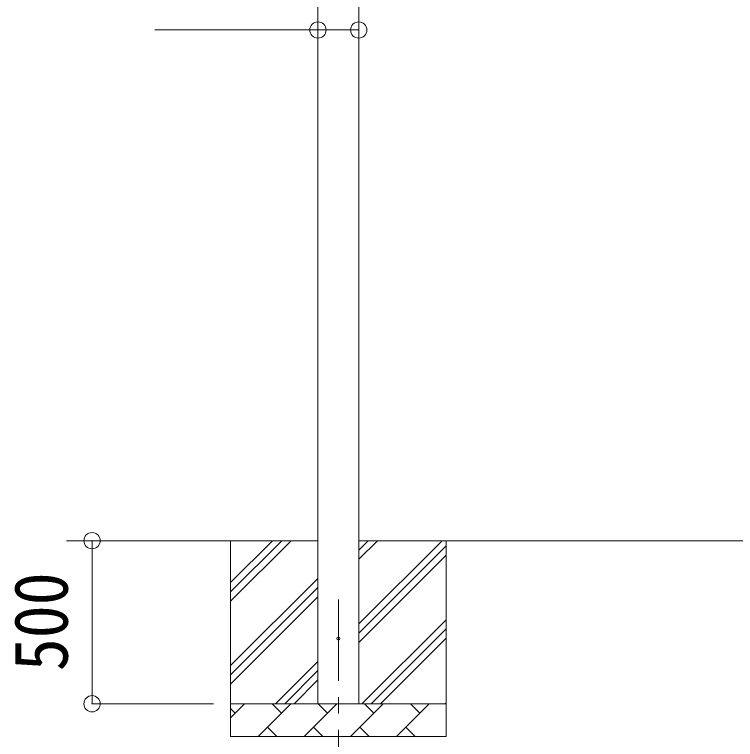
# Model space of a CAD drawing. Units: millimetres at full size, sheet at 1:50; details may follow other scales. Extents: x -14053 to 14053, y -9700 to 9700.
# Drawn here: x -7142 to -4934, y -6026 to -3804 of the extents above; entities that cross this region are included whole.
import ezdxf
from ezdxf.enums import TextEntityAlignment as Align

# ---------------------------------------------------------------- set-up
doc = ezdxf.new("R2010")
doc.units = ezdxf.units.MM
doc.header["$LTSCALE"] = 50
doc.header["$PDMODE"] = 32
doc.header["$PDSIZE"] = 50
doc.linetypes.add('CHAIN1', pattern=[8, 5, -1, 1, -1])
for name, color, linetype, lineweight in [('0-0_0', 7, 'Continuous', 9), ('0-1_Defpoints', 4, 'Continuous', 9), ('0-4_OTH_LINE', 7, 'CHAIN1', 9), ('0-6_PARTS1', 6, 'Continuous', 9)]:
    doc.layers.add(name, color=color, linetype=linetype, lineweight=lineweight)
doc.styles.add('ＭＳ ゴシック', font='')
doc.styles.get('ＭＳ ゴシック').set_extended_font_data('MS Gothic')

msp = doc.modelspace()

# ---------------------------------------------------------------- linework, layer by layer
at = {"layer": '0-0_0'}
for p, q in [((-6212.73, -5416.95), (-6982.73, -5416.95)), ((-6480.23, -5416.95), (-6480.23, -6016.95)), ((-6480.23, -5602), (-6295.18, -5416.95)), ((-6480.23, -5573.72), (-6323.46, -5416.95)), ((-6480.23, -5545.43), (-6351.75, -5416.95)), ((-3339.73, -5416.95), (-6087.73, -5416.95)), ((-6087.73, -5672.05), (-5832.63, -5416.95)), ((-6087.73, -5474.06), (-6030.62, -5416.95)), ((-6087.73, -5445.77), (-6058.9, -5416.95)), ((-5820.23, -5416.95), (-5820.23, -6016.95)), ((-6087.73, -5700.33), (-5820.23, -5432.83)), ((-6087.73, -5728.62), (-5820.23, -5461.12)), ((-6480.23, -5799.99), (-6212.73, -5532.49)), ((-6480.23, -5828.27), (-6212.73, -5560.77)), ((-6480.23, -5856.56), (-6212.73, -5589.06)), ((-6078.07, -5916.95), (-5820.23, -5659.11)), ((-6049.79, -5916.95), (-5820.23, -5687.39)), ((-6021.5, -5916.95), (-5820.23, -5715.68)), ((-6342.63, -5916.95), (-6212.73, -5787.05)), ((-6314.34, -5916.95), (-6212.73, -5815.33)), ((-6286.06, -5916.95), (-6212.73, -5843.62)), ((-6480.23, -5916.95), (-5820.23, -5916.95)), ((-6480.23, -5959.84), (-6437.33, -5916.95)), ((-6465.89, -5945.5), (-6480.23, -5931.16)), ((-6395.91, -6016.95), (-6295.91, -5916.95)), ((-6324.47, -5945.5), (-6353.02, -5916.95)), ((-6254.49, -6016.95), (-6154.49, -5916.95)), ((-6183.05, -5945.5), (-6211.6, -5916.95)), ((-6113.07, -6016.95), (-6013.07, -5916.95)), ((-6041.62, -5945.5), (-6070.18, -5916.95)), ((-5971.65, -6016.95), (-5871.65, -5916.95)), ((-5900.2, -5945.5), (-5928.76, -5916.95)), ((-5823.51, -5916.95), (-5820.23, -5913.67)), ((-6367.36, -5988.4), (-6338.81, -6016.95)), ((-6225.94, -5988.4), (-6197.38, -6016.95)), ((-6084.52, -5988.4), (-6055.96, -6016.95)), ((-5943.1, -5988.4), (-5914.54, -6016.95)), ((-5820.23, -6016.95), (-6480.23, -6016.95))]:
    msp.add_line(p, q, dxfattribs=at)
at = {"layer": '0-1_Defpoints'}
for p, q in [((-6212.73, -5916.95), (-6212.73, -2916.95)), ((-6087.73, -2916.95), (-6087.73, -5916.95))]:
    msp.add_line(p, q, dxfattribs=at)
msp.add_circle((-6150.23, -5716.95), 4.5, dxfattribs=at)
at = {"layer": '0-4_OTH_LINE'}
msp.add_line((-6150.23, -5596.95), (-6150.23, -6096.95), dxfattribs=at)
at = {"layer": '0-6_PARTS1'}
for p, q in [((-6212.73, -3851.87), (-6712.73, -3851.87)), ((-6212.73, -3851.87), (-6087.73, -3851.87)), ((-6904.83, -5416.95), (-6532.34, -5416.95)), ((-6904.83, -5416.95), (-6904.83, -5916.95)), ((-6904.83, -5916.95), (-6532.34, -5916.95))]:
    msp.add_line(p, q, dxfattribs=at)
for p in [(-6212.73, -3851.87), (-6087.73, -3851.87), (-6904.83, -5416.95), (-6904.83, -5916.95)]:
    msp.add_point(p, dxfattribs=at)

# ---------------------------------------------------------------- texts
at = {"layer": '0-6_PARTS1', "color": 7, "style": 'ＭＳ ゴシック', "width": 0.9}
msp.add_text('500', height=165, rotation=90, dxfattribs=at).set_placement((-6929.83, -5816.95), align=Align.BOTTOM_LEFT)

doc.saveas('drawing.dxf')
